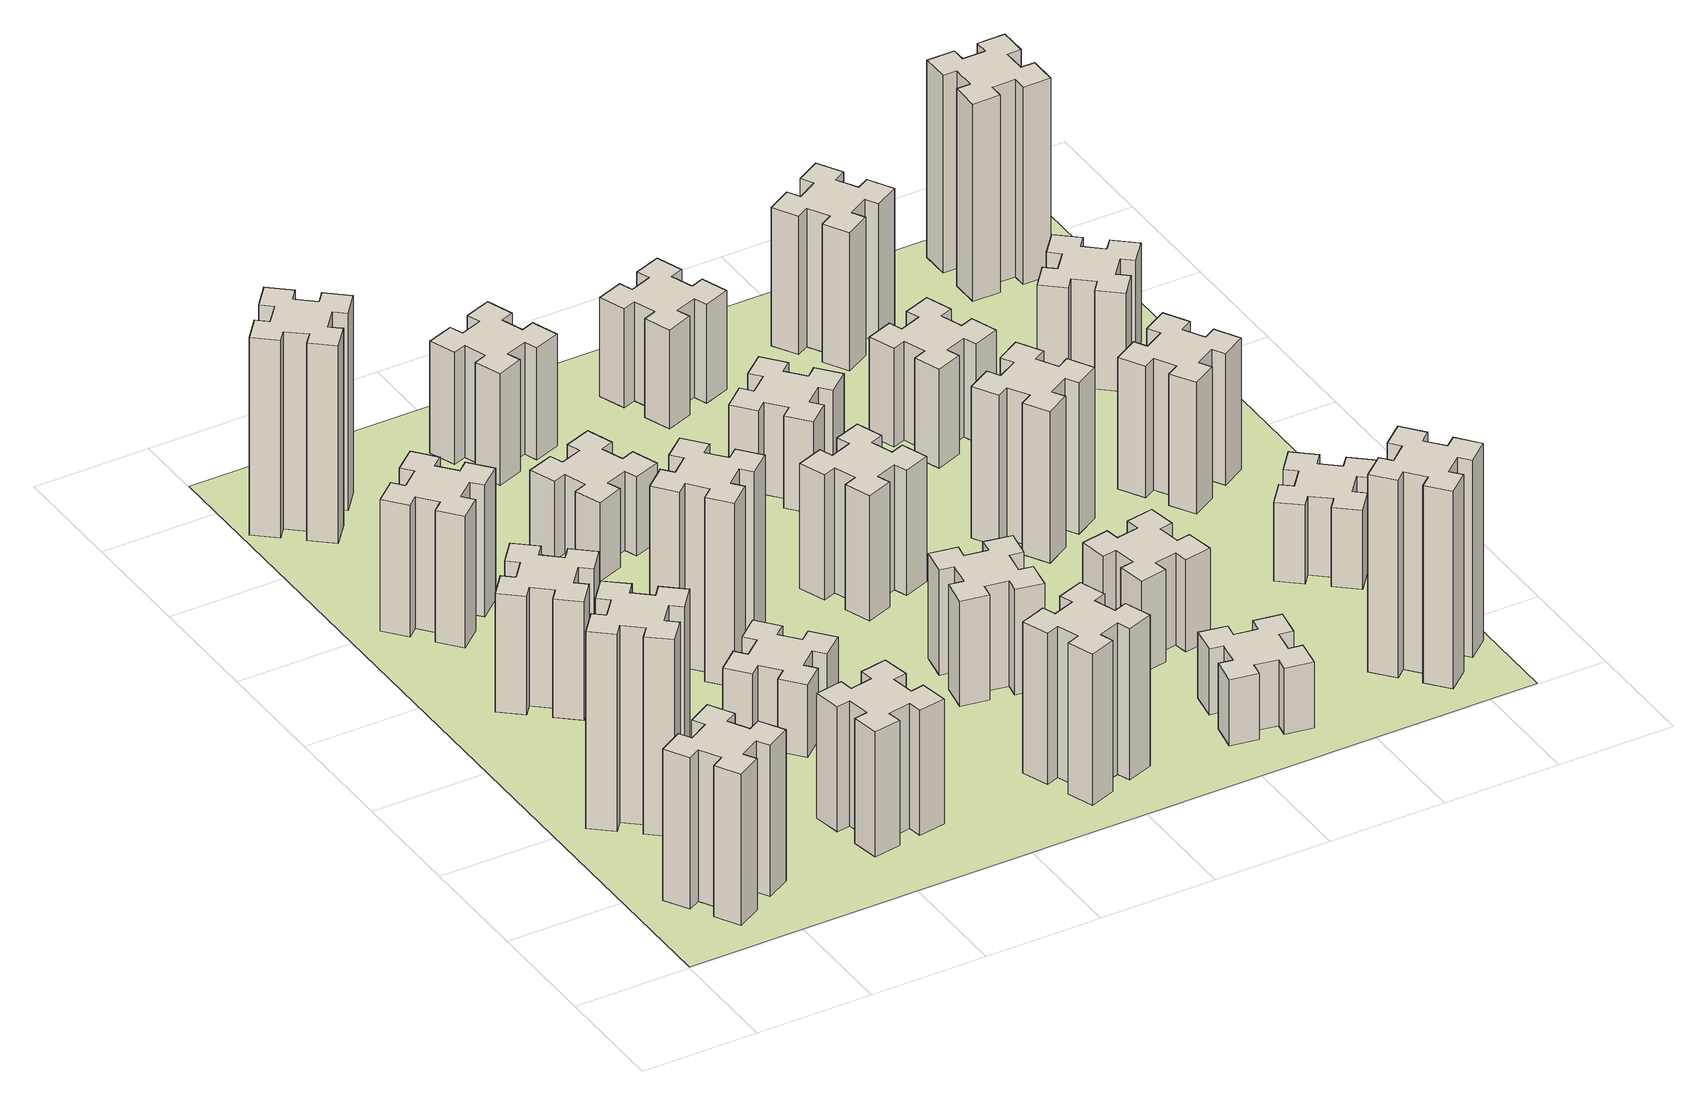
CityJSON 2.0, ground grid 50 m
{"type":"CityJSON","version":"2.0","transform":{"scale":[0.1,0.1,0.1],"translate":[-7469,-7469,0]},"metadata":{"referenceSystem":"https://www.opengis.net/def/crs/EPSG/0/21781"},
"CityObjects":{
"building1":{"type":"Building","attributes":{"class":"1000","function":"1000","usage":"1000","yearOfConstruction":2016,"roofType":"1000","measuredHeight":69,"storeysAboveGround":30,"storeysBelowGround":0},"geometry":[{"type":"Solid","lod":"1","boundaries":[[[[0,1,2,3,4,5,6,7,8,9,10,11,12,13,14,15,16,17,18,19]],[[17,16,20,21]],[[16,15,22,20]],[[15,14,23,22]],[[14,13,24,23]],[[13,12,25,24]],[[12,11,26,25]],[[11,10,27,26]],[[10,9,28,27]],[[9,8,29,28]],[[8,7,30,29]],[[7,6,31,30]],[[6,5,32,31]],[[5,4,33,32]],[[4,3,34,33]],[[3,2,35,34]],[[2,1,36,35]],[[1,0,37,36]],[[0,19,38,37]],[[19,18,39,38]],[[18,17,21,39]],[[24,25,26,27,28,29,30,31,32,33,34,35,36,37,38,39,21,20,22,23]]]]}]},
"building2":{"type":"Building","attributes":{"class":"1000","function":"1000","usage":"1000","yearOfConstruction":2016,"roofType":"1000","measuredHeight":90,"storeysAboveGround":30,"storeysBelowGround":0},"geometry":[{"type":"Solid","lod":"1","boundaries":[[[[40,41,42,43,44,45,46,47,48,49,50,51,52,53,54,55,56,57,58,59]],[[57,56,60,61]],[[56,55,62,60]],[[55,54,63,62]],[[54,53,64,63]],[[53,52,65,64]],[[52,51,66,65]],[[51,50,67,66]],[[50,49,68,67]],[[49,48,69,68]],[[48,47,70,69]],[[47,46,71,70]],[[46,45,72,71]],[[45,44,73,72]],[[44,43,74,73]],[[43,42,75,74]],[[42,41,76,75]],[[41,40,77,76]],[[40,59,78,77]],[[59,58,79,78]],[[58,57,61,79]],[[64,65,66,67,68,69,70,71,72,73,74,75,76,77,78,79,61,60,62,63]]]]}]},
"building3":{"type":"Building","attributes":{"class":"1000","function":"1000","usage":"1000","yearOfConstruction":2016,"roofType":"1000","measuredHeight":54,"storeysAboveGround":30,"storeysBelowGround":0},"geometry":[{"type":"Solid","lod":"1","boundaries":[[[[80,81,82,83,84,85,86,87,88,89,90,91,92,93,94,95,96,97,98,99]],[[97,96,100,101]],[[96,95,102,100]],[[95,94,103,102]],[[94,93,104,103]],[[93,92,105,104]],[[92,91,106,105]],[[91,90,107,106]],[[90,89,108,107]],[[89,88,109,108]],[[88,87,110,109]],[[87,86,111,110]],[[86,85,112,111]],[[85,84,113,112]],[[84,83,114,113]],[[83,82,115,114]],[[82,81,116,115]],[[81,80,117,116]],[[80,99,118,117]],[[99,98,119,118]],[[98,97,101,119]],[[104,105,106,107,108,109,110,111,112,113,114,115,116,117,118,119,101,100,102,103]]]]}]},
"building4":{"type":"Building","attributes":{"class":"1000","function":"1000","usage":"1000","yearOfConstruction":2016,"roofType":"1000","measuredHeight":60,"storeysAboveGround":30,"storeysBelowGround":0},"geometry":[{"type":"Solid","lod":"1","boundaries":[[[[120,121,122,123,124,125,126,127,128,129,130,131,132,133,134,135,136,137,138,139]],[[137,136,140,141]],[[136,135,142,140]],[[135,134,143,142]],[[134,133,144,143]],[[133,132,145,144]],[[132,131,146,145]],[[131,130,147,146]],[[130,129,148,147]],[[129,128,149,148]],[[128,127,150,149]],[[127,126,151,150]],[[126,125,152,151]],[[125,124,153,152]],[[124,123,154,153]],[[123,122,155,154]],[[122,121,156,155]],[[121,120,157,156]],[[120,139,158,157]],[[139,138,159,158]],[[138,137,141,159]],[[144,145,146,147,148,149,150,151,152,153,154,155,156,157,158,159,141,140,142,143]]]]}]},
"building5":{"type":"Building","attributes":{"class":"1000","function":"1000","usage":"1000","yearOfConstruction":2016,"roofType":"1000","measuredHeight":57,"storeysAboveGround":30,"storeysBelowGround":0},"geometry":[{"type":"Solid","lod":"1","boundaries":[[[[160,161,162,163,164,165,166,167,168,169,170,171,172,173,174,175,176,177,178,179]],[[177,176,180,181]],[[176,175,182,180]],[[175,174,183,182]],[[174,173,184,183]],[[173,172,185,184]],[[172,171,186,185]],[[171,170,187,186]],[[170,169,188,187]],[[169,168,189,188]],[[168,167,190,189]],[[167,166,191,190]],[[166,165,192,191]],[[165,164,193,192]],[[164,163,194,193]],[[163,162,195,194]],[[162,161,196,195]],[[161,160,197,196]],[[160,179,198,197]],[[179,178,199,198]],[[178,177,181,199]],[[184,185,186,187,188,189,190,191,192,193,194,195,196,197,198,199,181,180,182,183]]]]}]},
"building6":{"type":"Building","attributes":{"class":"1000","function":"1000","usage":"1000","yearOfConstruction":2016,"roofType":"1000","measuredHeight":90,"storeysAboveGround":30,"storeysBelowGround":0},"geometry":[{"type":"Solid","lod":"1","boundaries":[[[[200,201,202,203,204,205,206,207,208,209,210,211,212,213,214,215,216,217,218,219]],[[217,216,220,221]],[[216,215,222,220]],[[215,214,223,222]],[[214,213,224,223]],[[213,212,225,224]],[[212,211,226,225]],[[211,210,227,226]],[[210,209,228,227]],[[209,208,229,228]],[[208,207,230,229]],[[207,206,231,230]],[[206,205,232,231]],[[205,204,233,232]],[[204,203,234,233]],[[203,202,235,234]],[[202,201,236,235]],[[201,200,237,236]],[[200,219,238,237]],[[219,218,239,238]],[[218,217,221,239]],[[224,225,226,227,228,229,230,231,232,233,234,235,236,237,238,239,221,220,222,223]]]]}]},
"building7":{"type":"Building","attributes":{"class":"1000","function":"1000","usage":"1000","yearOfConstruction":2016,"roofType":"1000","measuredHeight":33,"storeysAboveGround":30,"storeysBelowGround":0},"geometry":[{"type":"Solid","lod":"1","boundaries":[[[[240,241,242,243,244,245,246,247,248,249,250,251,252,253,254,255,256,257,258,259]],[[257,256,260,261]],[[256,255,262,260]],[[255,254,263,262]],[[254,253,264,263]],[[253,252,265,264]],[[252,251,266,265]],[[251,250,267,266]],[[250,249,268,267]],[[249,248,269,268]],[[248,247,270,269]],[[247,246,271,270]],[[246,245,272,271]],[[245,244,273,272]],[[244,243,274,273]],[[243,242,275,274]],[[242,241,276,275]],[[241,240,277,276]],[[240,259,278,277]],[[259,258,279,278]],[[258,257,261,279]],[[264,265,266,267,268,269,270,271,272,273,274,275,276,277,278,279,261,260,262,263]]]]}]},
"building8":{"type":"Building","attributes":{"class":"1000","function":"1000","usage":"1000","yearOfConstruction":2016,"roofType":"1000","measuredHeight":84,"storeysAboveGround":30,"storeysBelowGround":0},"geometry":[{"type":"Solid","lod":"1","boundaries":[[[[280,281,282,283,284,285,286,287,288,289,290,291,292,293,294,295,296,297,298,299]],[[297,296,300,301]],[[296,295,302,300]],[[295,294,303,302]],[[294,293,304,303]],[[293,292,305,304]],[[292,291,306,305]],[[291,290,307,306]],[[290,289,308,307]],[[289,288,309,308]],[[288,287,310,309]],[[287,286,311,310]],[[286,285,312,311]],[[285,284,313,312]],[[284,283,314,313]],[[283,282,315,314]],[[282,281,316,315]],[[281,280,317,316]],[[280,299,318,317]],[[299,298,319,318]],[[298,297,301,319]],[[304,305,306,307,308,309,310,311,312,313,314,315,316,317,318,319,301,300,302,303]]]]}]},
"building9":{"type":"Building","attributes":{"class":"1000","function":"1000","usage":"1000","yearOfConstruction":2016,"roofType":"1000","measuredHeight":36,"storeysAboveGround":30,"storeysBelowGround":0},"geometry":[{"type":"Solid","lod":"1","boundaries":[[[[320,321,322,323,324,325,326,327,328,329,330,331,332,333,334,335,336,337,338,339]],[[337,336,340,341]],[[336,335,342,340]],[[335,334,343,342]],[[334,333,344,343]],[[333,332,345,344]],[[332,331,346,345]],[[331,330,347,346]],[[330,329,348,347]],[[329,328,349,348]],[[328,327,350,349]],[[327,326,351,350]],[[326,325,352,351]],[[325,324,353,352]],[[324,323,354,353]],[[323,322,355,354]],[[322,321,356,355]],[[321,320,357,356]],[[320,339,358,357]],[[339,338,359,358]],[[338,337,341,359]],[[344,345,346,347,348,349,350,351,352,353,354,355,356,357,358,359,341,340,342,343]]]]}]},
"building10":{"type":"Building","attributes":{"class":"1000","function":"1000","usage":"1000","yearOfConstruction":2016,"roofType":"1000","measuredHeight":69,"storeysAboveGround":30,"storeysBelowGround":0},"geometry":[{"type":"Solid","lod":"1","boundaries":[[[[360,361,362,363,364,365,366,367,368,369,370,371,372,373,374,375,376,377,378,379]],[[377,376,380,381]],[[376,375,382,380]],[[375,374,383,382]],[[374,373,384,383]],[[373,372,385,384]],[[372,371,386,385]],[[371,370,387,386]],[[370,369,388,387]],[[369,368,389,388]],[[368,367,390,389]],[[367,366,391,390]],[[366,365,392,391]],[[365,364,393,392]],[[364,363,394,393]],[[363,362,395,394]],[[362,361,396,395]],[[361,360,397,396]],[[360,379,398,397]],[[379,378,399,398]],[[378,377,381,399]],[[384,385,386,387,388,389,390,391,392,393,394,395,396,397,398,399,381,380,382,383]]]]}]},
"building11":{"type":"Building","attributes":{"class":"1000","function":"1000","usage":"1000","yearOfConstruction":2016,"roofType":"1000","measuredHeight":51,"storeysAboveGround":30,"storeysBelowGround":0},"geometry":[{"type":"Solid","lod":"1","boundaries":[[[[400,401,402,403,404,405,406,407,408,409,410,411,412,413,414,415,416,417,418,419]],[[417,416,420,421]],[[416,415,422,420]],[[415,414,423,422]],[[414,413,424,423]],[[413,412,425,424]],[[412,411,426,425]],[[411,410,427,426]],[[410,409,428,427]],[[409,408,429,428]],[[408,407,430,429]],[[407,406,431,430]],[[406,405,432,431]],[[405,404,433,432]],[[404,403,434,433]],[[403,402,435,434]],[[402,401,436,435]],[[401,400,437,436]],[[400,419,438,437]],[[419,418,439,438]],[[418,417,421,439]],[[424,425,426,427,428,429,430,431,432,433,434,435,436,437,438,439,421,420,422,423]]]]}]},
"building12":{"type":"Building","attributes":{"class":"1000","function":"1000","usage":"1000","yearOfConstruction":2016,"roofType":"1000","measuredHeight":48,"storeysAboveGround":30,"storeysBelowGround":0},"geometry":[{"type":"Solid","lod":"1","boundaries":[[[[440,441,442,443,444,445,446,447,448,449,450,451,452,453,454,455,456,457,458,459]],[[457,456,460,461]],[[456,455,462,460]],[[455,454,463,462]],[[454,453,464,463]],[[453,452,465,464]],[[452,451,466,465]],[[451,450,467,466]],[[450,449,468,467]],[[449,448,469,468]],[[448,447,470,469]],[[447,446,471,470]],[[446,445,472,471]],[[445,444,473,472]],[[444,443,474,473]],[[443,442,475,474]],[[442,441,476,475]],[[441,440,477,476]],[[440,459,478,477]],[[459,458,479,478]],[[458,457,461,479]],[[464,465,466,467,468,469,470,471,472,473,474,475,476,477,478,479,461,460,462,463]]]]}]},
"building13":{"type":"Building","attributes":{"class":"1000","function":"1000","usage":"1000","yearOfConstruction":2016,"roofType":"1000","measuredHeight":57,"storeysAboveGround":30,"storeysBelowGround":0},"geometry":[{"type":"Solid","lod":"1","boundaries":[[[[480,481,482,483,484,485,486,487,488,489,490,491,492,493,494,495,496,497,498,499]],[[497,496,500,501]],[[496,495,502,500]],[[495,494,503,502]],[[494,493,504,503]],[[493,492,505,504]],[[492,491,506,505]],[[491,490,507,506]],[[490,489,508,507]],[[489,488,509,508]],[[488,487,510,509]],[[487,486,511,510]],[[486,485,512,511]],[[485,484,513,512]],[[484,483,514,513]],[[483,482,515,514]],[[482,481,516,515]],[[481,480,517,516]],[[480,499,518,517]],[[499,498,519,518]],[[498,497,501,519]],[[504,505,506,507,508,509,510,511,512,513,514,515,516,517,518,519,501,500,502,503]]]]}]},
"building14":{"type":"Building","attributes":{"class":"1000","function":"1000","usage":"1000","yearOfConstruction":2016,"roofType":"1000","measuredHeight":42,"storeysAboveGround":30,"storeysBelowGround":0},"geometry":[{"type":"Solid","lod":"1","boundaries":[[[[520,521,522,523,524,525,526,527,528,529,530,531,532,533,534,535,536,537,538,539]],[[537,536,540,541]],[[536,535,542,540]],[[535,534,543,542]],[[534,533,544,543]],[[533,532,545,544]],[[532,531,546,545]],[[531,530,547,546]],[[530,529,548,547]],[[529,528,549,548]],[[528,527,550,549]],[[527,526,551,550]],[[526,525,552,551]],[[525,524,553,552]],[[524,523,554,553]],[[523,522,555,554]],[[522,521,556,555]],[[521,520,557,556]],[[520,539,558,557]],[[539,538,559,558]],[[538,537,541,559]],[[544,545,546,547,548,549,550,551,552,553,554,555,556,557,558,559,541,540,542,543]]]]}]},
"building15":{"type":"Building","attributes":{"class":"1000","function":"1000","usage":"1000","yearOfConstruction":2016,"roofType":"1000","measuredHeight":30,"storeysAboveGround":30,"storeysBelowGround":0},"geometry":[{"type":"Solid","lod":"1","boundaries":[[[[560,561,562,563,564,565,566,567,568,569,570,571,572,573,574,575,576,577,578,579]],[[577,576,580,581]],[[576,575,582,580]],[[575,574,583,582]],[[574,573,584,583]],[[573,572,585,584]],[[572,571,586,585]],[[571,570,587,586]],[[570,569,588,587]],[[569,568,589,588]],[[568,567,590,589]],[[567,566,591,590]],[[566,565,592,591]],[[565,564,593,592]],[[564,563,594,593]],[[563,562,595,594]],[[562,561,596,595]],[[561,560,597,596]],[[560,579,598,597]],[[579,578,599,598]],[[578,577,581,599]],[[584,585,586,587,588,589,590,591,592,593,594,595,596,597,598,599,581,580,582,583]]]]}]},
"building16":{"type":"Building","attributes":{"class":"1000","function":"1000","usage":"1000","yearOfConstruction":2016,"roofType":"1000","measuredHeight":45,"storeysAboveGround":30,"storeysBelowGround":0},"geometry":[{"type":"Solid","lod":"1","boundaries":[[[[600,601,602,603,604,605,606,607,608,609,610,611,612,613,614,615,616,617,618,619]],[[617,616,620,621]],[[616,615,622,620]],[[615,614,623,622]],[[614,613,624,623]],[[613,612,625,624]],[[612,611,626,625]],[[611,610,627,626]],[[610,609,628,627]],[[609,608,629,628]],[[608,607,630,629]],[[607,606,631,630]],[[606,605,632,631]],[[605,604,633,632]],[[604,603,634,633]],[[603,602,635,634]],[[602,601,636,635]],[[601,600,637,636]],[[600,619,638,637]],[[619,618,639,638]],[[618,617,621,639]],[[624,625,626,627,628,629,630,631,632,633,634,635,636,637,638,639,621,620,622,623]]]]}]},
"building17":{"type":"Building","attributes":{"class":"1000","function":"1000","usage":"1000","yearOfConstruction":2016,"roofType":"1000","measuredHeight":42,"storeysAboveGround":30,"storeysBelowGround":0},"geometry":[{"type":"Solid","lod":"1","boundaries":[[[[640,641,642,643,644,645,646,647,648,649,650,651,652,653,654,655,656,657,658,659]],[[657,656,660,661]],[[656,655,662,660]],[[655,654,663,662]],[[654,653,664,663]],[[653,652,665,664]],[[652,651,666,665]],[[651,650,667,666]],[[650,649,668,667]],[[649,648,669,668]],[[648,647,670,669]],[[647,646,671,670]],[[646,645,672,671]],[[645,644,673,672]],[[644,643,674,673]],[[643,642,675,674]],[[642,641,676,675]],[[641,640,677,676]],[[640,659,678,677]],[[659,658,679,678]],[[658,657,661,679]],[[664,665,666,667,668,669,670,671,672,673,674,675,676,677,678,679,661,660,662,663]]]]}]},
"building18":{"type":"Building","attributes":{"class":"1000","function":"1000","usage":"1000","yearOfConstruction":2016,"roofType":"1000","measuredHeight":69,"storeysAboveGround":30,"storeysBelowGround":0},"geometry":[{"type":"Solid","lod":"1","boundaries":[[[[680,681,682,683,684,685,686,687,688,689,690,691,692,693,694,695,696,697,698,699]],[[697,696,700,701]],[[696,695,702,700]],[[695,694,703,702]],[[694,693,704,703]],[[693,692,705,704]],[[692,691,706,705]],[[691,690,707,706]],[[690,689,708,707]],[[689,688,709,708]],[[688,687,710,709]],[[687,686,711,710]],[[686,685,712,711]],[[685,684,713,712]],[[684,683,714,713]],[[683,682,715,714]],[[682,681,716,715]],[[681,680,717,716]],[[680,699,718,717]],[[699,698,719,718]],[[698,697,701,719]],[[704,705,706,707,708,709,710,711,712,713,714,715,716,717,718,719,701,700,702,703]]]]}]},
"building19":{"type":"Building","attributes":{"class":"1000","function":"1000","usage":"1000","yearOfConstruction":2016,"roofType":"1000","measuredHeight":45,"storeysAboveGround":30,"storeysBelowGround":0},"geometry":[{"type":"Solid","lod":"1","boundaries":[[[[720,721,722,723,724,725,726,727,728,729,730,731,732,733,734,735,736,737,738,739]],[[737,736,740,741]],[[736,735,742,740]],[[735,734,743,742]],[[734,733,744,743]],[[733,732,745,744]],[[732,731,746,745]],[[731,730,747,746]],[[730,729,748,747]],[[729,728,749,748]],[[728,727,750,749]],[[727,726,751,750]],[[726,725,752,751]],[[725,724,753,752]],[[724,723,754,753]],[[723,722,755,754]],[[722,721,756,755]],[[721,720,757,756]],[[720,739,758,757]],[[739,738,759,758]],[[738,737,741,759]],[[744,745,746,747,748,749,750,751,752,753,754,755,756,757,758,759,741,740,742,743]]]]}]},
"building20":{"type":"Building","attributes":{"class":"1000","function":"1000","usage":"1000","yearOfConstruction":2016,"roofType":"1000","measuredHeight":90,"storeysAboveGround":30,"storeysBelowGround":0},"geometry":[{"type":"Solid","lod":"1","boundaries":[[[[760,761,762,763,764,765,766,767,768,769,770,771,772,773,774,775,776,777,778,779]],[[777,776,780,781]],[[776,775,782,780]],[[775,774,783,782]],[[774,773,784,783]],[[773,772,785,784]],[[772,771,786,785]],[[771,770,787,786]],[[770,769,788,787]],[[769,768,789,788]],[[768,767,790,789]],[[767,766,791,790]],[[766,765,792,791]],[[765,764,793,792]],[[764,763,794,793]],[[763,762,795,794]],[[762,761,796,795]],[[761,760,797,796]],[[760,779,798,797]],[[779,778,799,798]],[[778,777,781,799]],[[784,785,786,787,788,789,790,791,792,793,794,795,796,797,798,799,781,780,782,783]]]]}]},
"building21":{"type":"Building","attributes":{"class":"1000","function":"1000","usage":"1000","yearOfConstruction":2016,"roofType":"1000","measuredHeight":63,"storeysAboveGround":30,"storeysBelowGround":0},"geometry":[{"type":"Solid","lod":"1","boundaries":[[[[800,801,802,803,804,805,806,807,808,809,810,811,812,813,814,815,816,817,818,819]],[[817,816,820,821]],[[816,815,822,820]],[[815,814,823,822]],[[814,813,824,823]],[[813,812,825,824]],[[812,811,826,825]],[[811,810,827,826]],[[810,809,828,827]],[[809,808,829,828]],[[808,807,830,829]],[[807,806,831,830]],[[806,805,832,831]],[[805,804,833,832]],[[804,803,834,833]],[[803,802,835,834]],[[802,801,836,835]],[[801,800,837,836]],[[800,819,838,837]],[[819,818,839,838]],[[818,817,821,839]],[[824,825,826,827,828,829,830,831,832,833,834,835,836,837,838,839,821,820,822,823]]]]}]},
"building22":{"type":"Building","attributes":{"class":"1000","function":"1000","usage":"1000","yearOfConstruction":2016,"roofType":"1000","measuredHeight":36,"storeysAboveGround":30,"storeysBelowGround":0},"geometry":[{"type":"Solid","lod":"1","boundaries":[[[[840,841,842,843,844,845,846,847,848,849,850,851,852,853,854,855,856,857,858,859]],[[857,856,860,861]],[[856,855,862,860]],[[855,854,863,862]],[[854,853,864,863]],[[853,852,865,864]],[[852,851,866,865]],[[851,850,867,866]],[[850,849,868,867]],[[849,848,869,868]],[[848,847,870,869]],[[847,846,871,870]],[[846,845,872,871]],[[845,844,873,872]],[[844,843,874,873]],[[843,842,875,874]],[[842,841,876,875]],[[841,840,877,876]],[[840,859,878,877]],[[859,858,879,878]],[[858,857,861,879]],[[864,865,866,867,868,869,870,871,872,873,874,875,876,877,878,879,861,860,862,863]]]]}]},
"building23":{"type":"Building","attributes":{"class":"1000","function":"1000","usage":"1000","yearOfConstruction":2016,"roofType":"1000","measuredHeight":60,"storeysAboveGround":30,"storeysBelowGround":0},"geometry":[{"type":"Solid","lod":"1","boundaries":[[[[880,881,882,883,884,885,886,887,888,889,890,891,892,893,894,895,896,897,898,899]],[[897,896,900,901]],[[896,895,902,900]],[[895,894,903,902]],[[894,893,904,903]],[[893,892,905,904]],[[892,891,906,905]],[[891,890,907,906]],[[890,889,908,907]],[[889,888,909,908]],[[888,887,910,909]],[[887,886,911,910]],[[886,885,912,911]],[[885,884,913,912]],[[884,883,914,913]],[[883,882,915,914]],[[882,881,916,915]],[[881,880,917,916]],[[880,899,918,917]],[[899,898,919,918]],[[898,897,901,919]],[[904,905,906,907,908,909,910,911,912,913,914,915,916,917,918,919,901,900,902,903]]]]}]},
"building24":{"type":"Building","attributes":{"class":"1000","function":"1000","usage":"1000","yearOfConstruction":2016,"roofType":"1000","measuredHeight":45,"storeysAboveGround":30,"storeysBelowGround":0},"geometry":[{"type":"Solid","lod":"1","boundaries":[[[[920,921,922,923,924,925,926,927,928,929,930,931,932,933,934,935,936,937,938,939]],[[937,936,940,941]],[[936,935,942,940]],[[935,934,943,942]],[[934,933,944,943]],[[933,932,945,944]],[[932,931,946,945]],[[931,930,947,946]],[[930,929,948,947]],[[929,928,949,948]],[[928,927,950,949]],[[927,926,951,950]],[[926,925,952,951]],[[925,924,953,952]],[[924,923,954,953]],[[923,922,955,954]],[[922,921,956,955]],[[921,920,957,956]],[[920,939,958,957]],[[939,938,959,958]],[[938,937,941,959]],[[944,945,946,947,948,949,950,951,952,953,954,955,956,957,958,959,941,940,942,943]]]]}]},
"building25":{"type":"Building","attributes":{"class":"1000","function":"1000","usage":"1000","yearOfConstruction":2016,"roofType":"1000","measuredHeight":90,"storeysAboveGround":30,"storeysBelowGround":0},"geometry":[{"type":"Solid","lod":"1","boundaries":[[[[960,961,962,963,964,965,966,967,968,969,970,971,972,973,974,975,976,977,978,979]],[[977,976,980,981]],[[976,975,982,980]],[[975,974,983,982]],[[974,973,984,983]],[[973,972,985,984]],[[972,971,986,985]],[[971,970,987,986]],[[970,969,988,987]],[[969,968,989,988]],[[968,967,990,989]],[[967,966,991,990]],[[966,965,992,991]],[[965,964,993,992]],[[964,963,994,993]],[[963,962,995,994]],[[962,961,996,995]],[[961,960,997,996]],[[960,979,998,997]],[[979,978,999,998]],[[978,977,981,999]],[[984,985,986,987,988,989,990,991,992,993,994,995,996,997,998,999,981,980,982,983]]]]}]},
"landuse1":{"type":"LandUse","attributes":{"name":"plot1","function":"1010"},"geometry":[{"type":"MultiSurface","lod":"1","boundaries":[[[1000,1001,1002,1003]]]}]}
},
"vertices":[
[255,364,0],[305,277,0],[253,247,0],[313,143,0],[417,203,0],[387,255,0],[474,305,0],[504,253,0],[608,313,0],[548,417,0],[496,387,0],[446,474,0],[498,504,0],[438,608,0],[334,548,0],[364,496,0],[277,446,0],[247,498,0],[143,438,0],[203,334,0],[277,446,690],[247,498,690],[364,496,690],[334,548,690],[438,608,690],[498,504,690],[446,474,690],[496,387,690],[548,417,690],[608,313,690],[504,253,690],[474,305,690],[387,255,690],[417,203,690],[313,143,690],[253,247,690],[305,277,690],[255,364,690],[203,334,690],[143,438,690],
[484,1067,0],[408,1132,0],[446,1178,0],[354,1255,0],[277,1163,0],[323,1124,0],[259,1048,0],[213,1086,0],[136,994,0],[228,917,0],[266,963,0],[343,899,0],[304,853,0],[396,776,0],[473,868,0],[427,906,0],[492,983,0],[538,944,0],[615,1036,0],[523,1113,0],[492,983,900],[538,944,900],[427,906,900],[473,868,900],[396,776,900],[304,853,900],[343,899,900],[266,963,900],[228,917,900],[136,994,900],[213,1086,900],[259,1048,900],[323,1124,900],[277,1163,900],[354,1255,900],[446,1178,900],[408,1132,900],[484,1067,900],[523,1113,900],[615,1036,900],
[584,1907,0],[508,1972,0],[546,2018,0],[454,2095,0],[377,2003,0],[423,1964,0],[359,1888,0],[313,1926,0],[236,1834,0],[328,1757,0],[366,1803,0],[443,1739,0],[404,1693,0],[496,1616,0],[573,1708,0],[527,1746,0],[592,1823,0],[638,1784,0],[715,1876,0],[623,1953,0],[592,1823,540],[638,1784,540],[527,1746,540],[573,1708,540],[496,1616,540],[404,1693,540],[443,1739,540],[366,1803,540],[328,1757,540],[236,1834,540],[313,1926,540],[359,1888,540],[423,1964,540],[377,2003,540],[454,2095,540],[546,2018,540],[508,1972,540],[584,1907,540],[623,1953,540],[715,1876,540],
[492,2528,0],[427,2604,0],[473,2643,0],[396,2735,0],[304,2658,0],[343,2612,0],[266,2547,0],[228,2593,0],[136,2516,0],[213,2424,0],[259,2463,0],[323,2386,0],[277,2348,0],[354,2256,0],[446,2333,0],[408,2379,0],[484,2443,0],[523,2397,0],[615,2474,0],[538,2566,0],[484,2443,600],[523,2397,600],[408,2379,600],[446,2333,600],[354,2256,600],[277,2348,600],[323,2386,600],[259,2463,600],[213,2424,600],[136,2516,600],[228,2593,600],[266,2547,600],[343,2612,600],[304,2658,600],[396,2735,600],[473,2643,600],[427,2604,600],[492,2528,600],[538,2566,600],[615,2474,600],
[1085,358,0],[1184,376,0],[1194,317,0],[1312,337,0],[1291,456,0],[1232,445,0],[1215,544,0],[1274,554,0],[1253,672,0],[1135,651,0],[1145,592,0],[1047,575,0],[1037,634,0],[918,613,0],[939,495,0],[998,505,0],[1016,407,0],[957,397,0],[977,278,0],[1096,299,0],[1016,407,570],[957,397,570],[998,505,570],[939,495,570],[918,613,570],[1037,634,570],[1047,575,570],[1145,592,570],[1135,651,570],[1253,672,570],[1274,554,570],[1215,544,570],[1232,445,570],[1291,456,570],[1312,337,570],[1194,317,570],[1184,376,570],[1085,358,570],[1096,299,570],[977,278,570],
[384,3387,0],[308,3452,0],[346,3498,0],[254,3575,0],[177,3483,0],[223,3444,0],[159,3368,0],[113,3406,0],[36,3314,0],[128,3237,0],[166,3283,0],[243,3219,0],[204,3173,0],[296,3096,0],[373,3188,0],[327,3226,0],[392,3303,0],[438,3264,0],[515,3356,0],[423,3433,0],[392,3303,900],[438,3264,900],[327,3226,900],[373,3188,900],[296,3096,900],[204,3173,900],[243,3219,900],[166,3283,900],[128,3237,900],[36,3314,900],[113,3406,900],[159,3368,900],[223,3444,900],[177,3483,900],[254,3575,900],[346,3498,900],[308,3452,900],[384,3387,900],[423,3433,900],[515,3356,900],
[1083,1332,0],[1006,1267,0],[968,1313,0],[876,1236,0],[953,1144,0],[999,1183,0],[1063,1106,0],[1017,1068,0],[1094,976,0],[1186,1053,0],[1148,1099,0],[1224,1163,0],[1263,1117,0],[1355,1194,0],[1278,1286,0],[1232,1248,0],[1167,1324,0],[1213,1363,0],[1136,1455,0],[1044,1378,0],[1167,1324,330],[1213,1363,330],[1232,1248,330],[1278,1286,330],[1355,1194,330],[1263,1117,330],[1224,1163,330],[1148,1099,330],[1186,1053,330],[1094,976,330],[1017,1068,330],[1063,1106,330],[999,1183,330],[953,1144,330],[876,1236,330],[968,1313,330],[1006,1267,330],[1083,1332,330],[1044,1378,330],[1136,1455,330],
[999,1723,0],[1063,1646,0],[1017,1608,0],[1094,1516,0],[1186,1593,0],[1148,1639,0],[1224,1703,0],[1263,1657,0],[1355,1734,0],[1278,1826,0],[1232,1788,0],[1167,1864,0],[1213,1903,0],[1136,1995,0],[1044,1918,0],[1083,1872,0],[1006,1807,0],[968,1853,0],[876,1776,0],[953,1684,0],[1006,1807,840],[968,1853,840],[1083,1872,840],[1044,1918,840],[1136,1995,840],[1213,1903,840],[1167,1864,840],[1232,1788,840],[1278,1826,840],[1355,1734,840],[1263,1657,840],[1224,1703,840],[1148,1639,840],[1186,1593,840],[1094,1516,840],[1017,1608,840],[1063,1646,840],[999,1723,840],[953,1684,840],[876,1776,840],
[1125,2716,0],[1031,2682,0],[1010,2738,0],[897,2697,0],[939,2584,0],[995,2605,0],[1029,2511,0],[973,2490,0],[1014,2377,0],[1127,2419,0],[1106,2475,0],[1200,2509,0],[1220,2453,0],[1333,2494,0],[1292,2607,0],[1236,2586,0],[1202,2680,0],[1258,2700,0],[1217,2813,0],[1104,2772,0],[1202,2680,360],[1258,2700,360],[1236,2586,360],[1292,2607,360],[1333,2494,360],[1220,2453,360],[1200,2509,360],[1106,2475,360],[1127,2419,360],[1014,2377,360],[973,2490,360],[1029,2511,360],[995,2605,360],[939,2584,360],[897,2697,360],[1010,2738,360],[1031,2682,360],[1125,2716,360],[1104,2772,360],[1217,2813,360],
[1965,496,0],[1871,462,0],[1850,518,0],[1737,477,0],[1779,364,0],[1835,385,0],[1869,291,0],[1813,270,0],[1854,157,0],[1967,199,0],[1946,255,0],[2040,289,0],[2060,233,0],[2173,274,0],[2132,387,0],[2076,366,0],[2042,460,0],[2098,480,0],[2057,593,0],[1944,552,0],[2042,460,690],[2098,480,690],[2076,366,690],[2132,387,690],[2173,274,690],[2060,233,690],[2040,289,690],[1946,255,690],[1967,199,690],[1854,157,690],[1813,270,690],[1869,291,690],[1835,385,690],[1779,364,690],[1737,477,690],[1850,518,690],[1871,462,690],[1965,496,690],[1944,552,690],[2057,593,690],
[1125,3456,0],[1031,3422,0],[1010,3478,0],[897,3437,0],[939,3324,0],[995,3345,0],[1029,3251,0],[973,3230,0],[1014,3117,0],[1127,3159,0],[1106,3215,0],[1200,3249,0],[1220,3193,0],[1333,3234,0],[1292,3347,0],[1236,3326,0],[1202,3420,0],[1258,3440,0],[1217,3553,0],[1104,3512,0],[1202,3420,510],[1258,3440,510],[1236,3326,510],[1292,3347,510],[1333,3234,510],[1220,3193,510],[1200,3249,510],[1106,3215,510],[1127,3159,510],[1014,3117,510],[973,3230,510],[1029,3251,510],[995,3345,510],[939,3324,510],[897,3437,510],[1010,3478,510],[1031,3422,510],[1125,3456,510],[1104,3512,510],[1217,3553,510],
[2055,1047,0],[2072,1145,0],[2131,1135,0],[2152,1253,0],[2034,1274,0],[2024,1215,0],[1925,1232,0],[1936,1291,0],[1817,1312,0],[1797,1194,0],[1856,1184,0],[1838,1085,0],[1779,1096,0],[1758,977,0],[1877,957,0],[1887,1016,0],[1985,998,0],[1975,939,0],[2093,918,0],[2114,1037,0],[1985,998,480],[1975,939,480],[1887,1016,480],[1877,957,480],[1758,977,480],[1779,1096,480],[1838,1085,480],[1856,1184,480],[1797,1194,480],[1817,1312,480],[1936,1291,480],[1925,1232,480],[2024,1215,480],[2034,1274,480],[2152,1253,480],[2131,1135,480],[2072,1145,480],[2055,1047,480],[2114,1037,480],[2093,918,480],
[1846,1735,0],[1940,1769,0],[1960,1713,0],[2073,1754,0],[2032,1867,0],[1976,1846,0],[1942,1940,0],[1998,1960,0],[1957,2073,0],[1844,2032,0],[1865,1976,0],[1771,1942,0],[1750,1998,0],[1637,1957,0],[1679,1844,0],[1735,1865,0],[1769,1771,0],[1713,1750,0],[1754,1637,0],[1867,1679,0],[1769,1771,570],[1713,1750,570],[1735,1865,570],[1679,1844,570],[1637,1957,570],[1750,1998,570],[1771,1942,570],[1865,1976,570],[1844,2032,570],[1957,2073,570],[1998,1960,570],[1942,1940,570],[1976,1846,570],[2032,1867,570],[2073,1754,570],[1960,1713,570],[1940,1769,570],[1846,1735,570],[1867,1679,570],[1754,1637,570],
[1988,2479,0],[2064,2543,0],[2103,2497,0],[2195,2574,0],[2118,2666,0],[2072,2628,0],[2007,2704,0],[2053,2743,0],[1976,2835,0],[1884,2758,0],[1923,2712,0],[1846,2647,0],[1808,2693,0],[1716,2616,0],[1793,2524,0],[1839,2563,0],[1903,2486,0],[1857,2448,0],[1934,2356,0],[2026,2433,0],[1903,2486,420],[1857,2448,420],[1839,2563,420],[1793,2524,420],[1716,2616,420],[1808,2693,420],[1846,2647,420],[1923,2712,420],[1884,2758,420],[1976,2835,420],[2053,2743,420],[2007,2704,420],[2072,2628,420],[2118,2666,420],[2195,2574,420],[2103,2497,420],[2064,2543,420],[1988,2479,420],[2026,2433,420],[1934,2356,420],
[2596,444,0],[2578,345,0],[2519,356,0],[2498,237,0],[2617,217,0],[2627,276,0],[2725,258,0],[2715,199,0],[2833,178,0],[2854,297,0],[2795,307,0],[2812,405,0],[2871,395,0],[2892,513,0],[2774,534,0],[2764,475,0],[2665,492,0],[2676,551,0],[2557,572,0],[2537,454,0],[2665,492,300],[2676,551,300],[2764,475,300],[2774,534,300],[2892,513,300],[2871,395,300],[2812,405,300],[2795,307,300],[2854,297,300],[2833,178,300],[2715,199,300],[2725,258,300],[2627,276,300],[2617,217,300],[2498,237,300],[2519,356,300],[2578,345,300],[2596,444,300],[2537,454,300],[2557,572,300],
[1865,3456,0],[1771,3422,0],[1750,3478,0],[1637,3437,0],[1679,3324,0],[1735,3345,0],[1769,3251,0],[1713,3230,0],[1754,3117,0],[1867,3159,0],[1846,3215,0],[1940,3249,0],[1960,3193,0],[2073,3234,0],[2032,3347,0],[1976,3326,0],[1942,3420,0],[1998,3440,0],[1957,3553,0],[1844,3512,0],[1942,3420,450],[1998,3440,450],[1976,3326,450],[2032,3347,450],[2073,3234,450],[1960,3193,450],[1940,3249,450],[1846,3215,450],[1867,3159,450],[1754,3117,450],[1713,3230,450],[1769,3251,450],[1735,3345,450],[1679,3324,450],[1637,3437,450],[1750,3478,450],[1771,3422,450],[1865,3456,450],[1844,3512,450],[1957,3553,450],
[2625,1132,0],[2527,1115,0],[2517,1174,0],[2398,1153,0],[2419,1035,0],[2478,1045,0],[2496,947,0],[2437,937,0],[2457,818,0],[2576,839,0],[2565,898,0],[2664,916,0],[2674,857,0],[2792,877,0],[2771,996,0],[2712,985,0],[2695,1084,0],[2754,1094,0],[2733,1212,0],[2615,1191,0],[2695,1084,420],[2754,1094,420],[2712,985,420],[2771,996,420],[2792,877,420],[2674,857,420],[2664,916,420],[2565,898,420],[2576,839,420],[2457,818,420],[2437,937,420],[2496,947,420],[2478,1045,420],[2419,1035,420],[2398,1153,420],[2517,1174,420],[2527,1115,420],[2625,1132,420],[2615,1191,420],[2733,1212,420],
[2607,1735,0],[2694,1785,0],[2724,1733,0],[2828,1793,0],[2768,1897,0],[2716,1867,0],[2666,1954,0],[2718,1984,0],[2658,2088,0],[2554,2028,0],[2584,1976,0],[2497,1926,0],[2467,1978,0],[2363,1918,0],[2423,1814,0],[2475,1844,0],[2525,1757,0],[2473,1727,0],[2533,1623,0],[2637,1683,0],[2525,1757,690],[2473,1727,690],[2475,1844,690],[2423,1814,690],[2363,1918,690],[2467,1978,690],[2497,1926,690],[2584,1976,690],[2554,2028,690],[2658,2088,690],[2718,1984,690],[2666,1954,690],[2716,1867,690],[2768,1897,690],[2828,1793,690],[2724,1733,690],[2694,1785,690],[2607,1735,690],[2637,1683,690],[2533,1623,690],
[2586,2475,0],[2680,2509,0],[2700,2453,0],[2813,2494,0],[2772,2607,0],[2716,2586,0],[2682,2680,0],[2738,2700,0],[2697,2813,0],[2584,2772,0],[2605,2716,0],[2511,2682,0],[2490,2738,0],[2377,2697,0],[2419,2584,0],[2475,2605,0],[2509,2511,0],[2453,2490,0],[2494,2377,0],[2607,2419,0],[2509,2511,450],[2453,2490,450],[2475,2605,450],[2419,2584,450],[2377,2697,450],[2490,2738,450],[2511,2682,450],[2605,2716,450],[2584,2772,450],[2697,2813,450],[2738,2700,450],[2682,2680,450],[2716,2586,450],[2772,2607,450],[2813,2494,450],[2700,2453,450],[2680,2509,450],[2586,2475,450],[2607,2419,450],[2494,2377,450],
[3468,259,0],[3544,323,0],[3583,277,0],[3675,354,0],[3598,446,0],[3552,408,0],[3487,484,0],[3533,523,0],[3456,615,0],[3364,538,0],[3403,492,0],[3326,427,0],[3288,473,0],[3196,396,0],[3273,304,0],[3319,343,0],[3383,266,0],[3337,228,0],[3414,136,0],[3506,213,0],[3383,266,900],[3337,228,900],[3319,343,900],[3273,304,900],[3196,396,900],[3288,473,900],[3326,427,900],[3403,492,900],[3364,538,900],[3456,615,900],[3533,523,900],[3487,484,900],[3552,408,900],[3598,446,900],[3675,354,900],[3583,277,900],[3544,323,900],[3468,259,900],[3506,213,900],[3414,136,900],
[2716,3347,0],[2666,3434,0],[2718,3464,0],[2658,3568,0],[2554,3508,0],[2584,3456,0],[2497,3406,0],[2467,3458,0],[2363,3398,0],[2423,3294,0],[2475,3324,0],[2525,3237,0],[2473,3207,0],[2533,3103,0],[2637,3163,0],[2607,3215,0],[2694,3265,0],[2724,3213,0],[2828,3273,0],[2768,3377,0],[2694,3265,630],[2724,3213,630],[2607,3215,630],[2637,3163,630],[2533,3103,630],[2473,3207,630],[2525,3237,630],[2475,3324,630],[2423,3294,630],[2363,3398,630],[2467,3458,630],[2497,3406,630],[2584,3456,630],[2554,3508,630],[2658,3568,630],[2718,3464,630],[2666,3434,630],[2716,3347,630],[2768,3377,630],[2828,3273,630],
[3487,1006,0],[3552,1083,0],[3598,1044,0],[3675,1136,0],[3583,1213,0],[3544,1167,0],[3468,1232,0],[3506,1278,0],[3414,1355,0],[3337,1263,0],[3383,1224,0],[3319,1148,0],[3273,1186,0],[3196,1094,0],[3288,1017,0],[3326,1063,0],[3403,999,0],[3364,953,0],[3456,876,0],[3533,968,0],[3403,999,360],[3364,953,360],[3326,1063,360],[3288,1017,360],[3196,1094,360],[3273,1186,360],[3319,1148,360],[3383,1224,360],[3337,1263,360],[3414,1355,360],[3506,1278,360],[3468,1232,360],[3544,1167,360],[3583,1213,360],[3675,1136,360],[3598,1044,360],[3552,1083,360],[3487,1006,360],[3533,968,360],[3456,876,360],
[3224,1976,0],[3137,1926,0],[3107,1978,0],[3003,1918,0],[3063,1814,0],[3115,1844,0],[3165,1757,0],[3113,1727,0],[3173,1623,0],[3277,1683,0],[3247,1735,0],[3334,1785,0],[3364,1733,0],[3468,1793,0],[3408,1897,0],[3356,1867,0],[3306,1954,0],[3358,1984,0],[3298,2088,0],[3194,2028,0],[3306,1954,600],[3358,1984,600],[3356,1867,600],[3408,1897,600],[3468,1793,600],[3364,1733,600],[3334,1785,600],[3247,1735,600],[3277,1683,600],[3173,1623,600],[3113,1727,600],[3165,1757,600],[3115,1844,600],[3063,1814,600],[3003,1918,600],[3107,1978,600],[3137,1926,600],[3224,1976,600],[3194,2028,600],[3298,2088,600],
[3444,2747,0],[3368,2812,0],[3406,2858,0],[3314,2935,0],[3237,2843,0],[3283,2804,0],[3219,2728,0],[3173,2766,0],[3096,2674,0],[3188,2597,0],[3226,2643,0],[3303,2579,0],[3264,2533,0],[3356,2456,0],[3433,2548,0],[3387,2586,0],[3452,2663,0],[3498,2624,0],[3575,2716,0],[3483,2793,0],[3452,2663,450],[3498,2624,450],[3387,2586,450],[3433,2548,450],[3356,2456,450],[3264,2533,450],[3303,2579,450],[3226,2643,450],[3188,2597,450],[3096,2674,450],[3173,2766,450],[3219,2728,450],[3283,2804,450],[3237,2843,450],[3314,2935,450],[3406,2858,450],[3368,2812,450],[3444,2747,450],[3483,2793,450],[3575,2716,450],
[3285,3325,0],[3385,3325,0],[3385,3265,0],[3505,3265,0],[3505,3385,0],[3445,3385,0],[3445,3485,0],[3505,3485,0],[3505,3605,0],[3385,3605,0],[3385,3545,0],[3285,3545,0],[3285,3605,0],[3165,3605,0],[3165,3485,0],[3225,3485,0],[3225,3385,0],[3165,3385,0],[3165,3265,0],[3285,3265,0],[3225,3385,900],[3165,3385,900],[3225,3485,900],[3165,3485,900],[3165,3605,900],[3285,3605,900],[3285,3545,900],[3385,3545,900],[3385,3605,900],[3505,3605,900],[3505,3485,900],[3445,3485,900],[3445,3385,900],[3505,3385,900],[3505,3265,900],[3385,3265,900],[3385,3325,900],[3285,3325,900],[3285,3265,900],[3165,3265,900],
[5,3705,0],[3705,3705,0],[3705,5,0],[5,5,0]
]}
